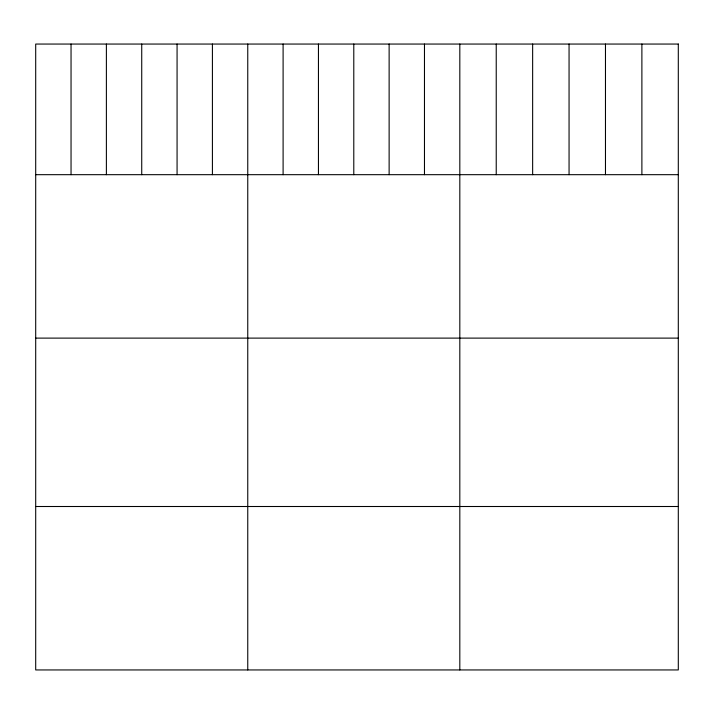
<?xml version="1.0" encoding="UTF-8"?>
<svg xmlns="http://www.w3.org/2000/svg" width="714" height="714" viewBox="0 0 714 714"><rect width="100%" height="100%" fill="white"/><g stroke="black" fill="none" stroke-linecap="round" stroke-linejoin="round"><path stroke-width="1.07" d="M35.7 174.68L678.3 174.68M35.7 338.115L678.3 338.115M35.7 506.503L678.3 506.503M641.886 44.054L641.886 174.68M605.472 44.054L605.472 174.68M569.058 44.054L569.058 174.68M532.644 44.054L532.644 174.68M496.23 44.054L496.23 174.68M459.816 44.054L459.816 669.946M424.473 44.054L424.473 174.68M389.13 44.054L389.13 174.68M353.787 44.054L353.787 174.68M318.444 44.054L318.444 174.68M283.101 44.054L283.101 174.68M247.758 44.054L247.758 669.946M212.415 44.054L212.415 174.68M177.072 44.054L177.072 174.68M141.729 44.054L141.729 174.68M106.386 44.054L106.386 174.68M71.043 44.054L71.043 174.68M678.3 44.054L35.7 44.054L35.7 669.946L678.3 669.946L678.3 44.054"/></g></svg>
